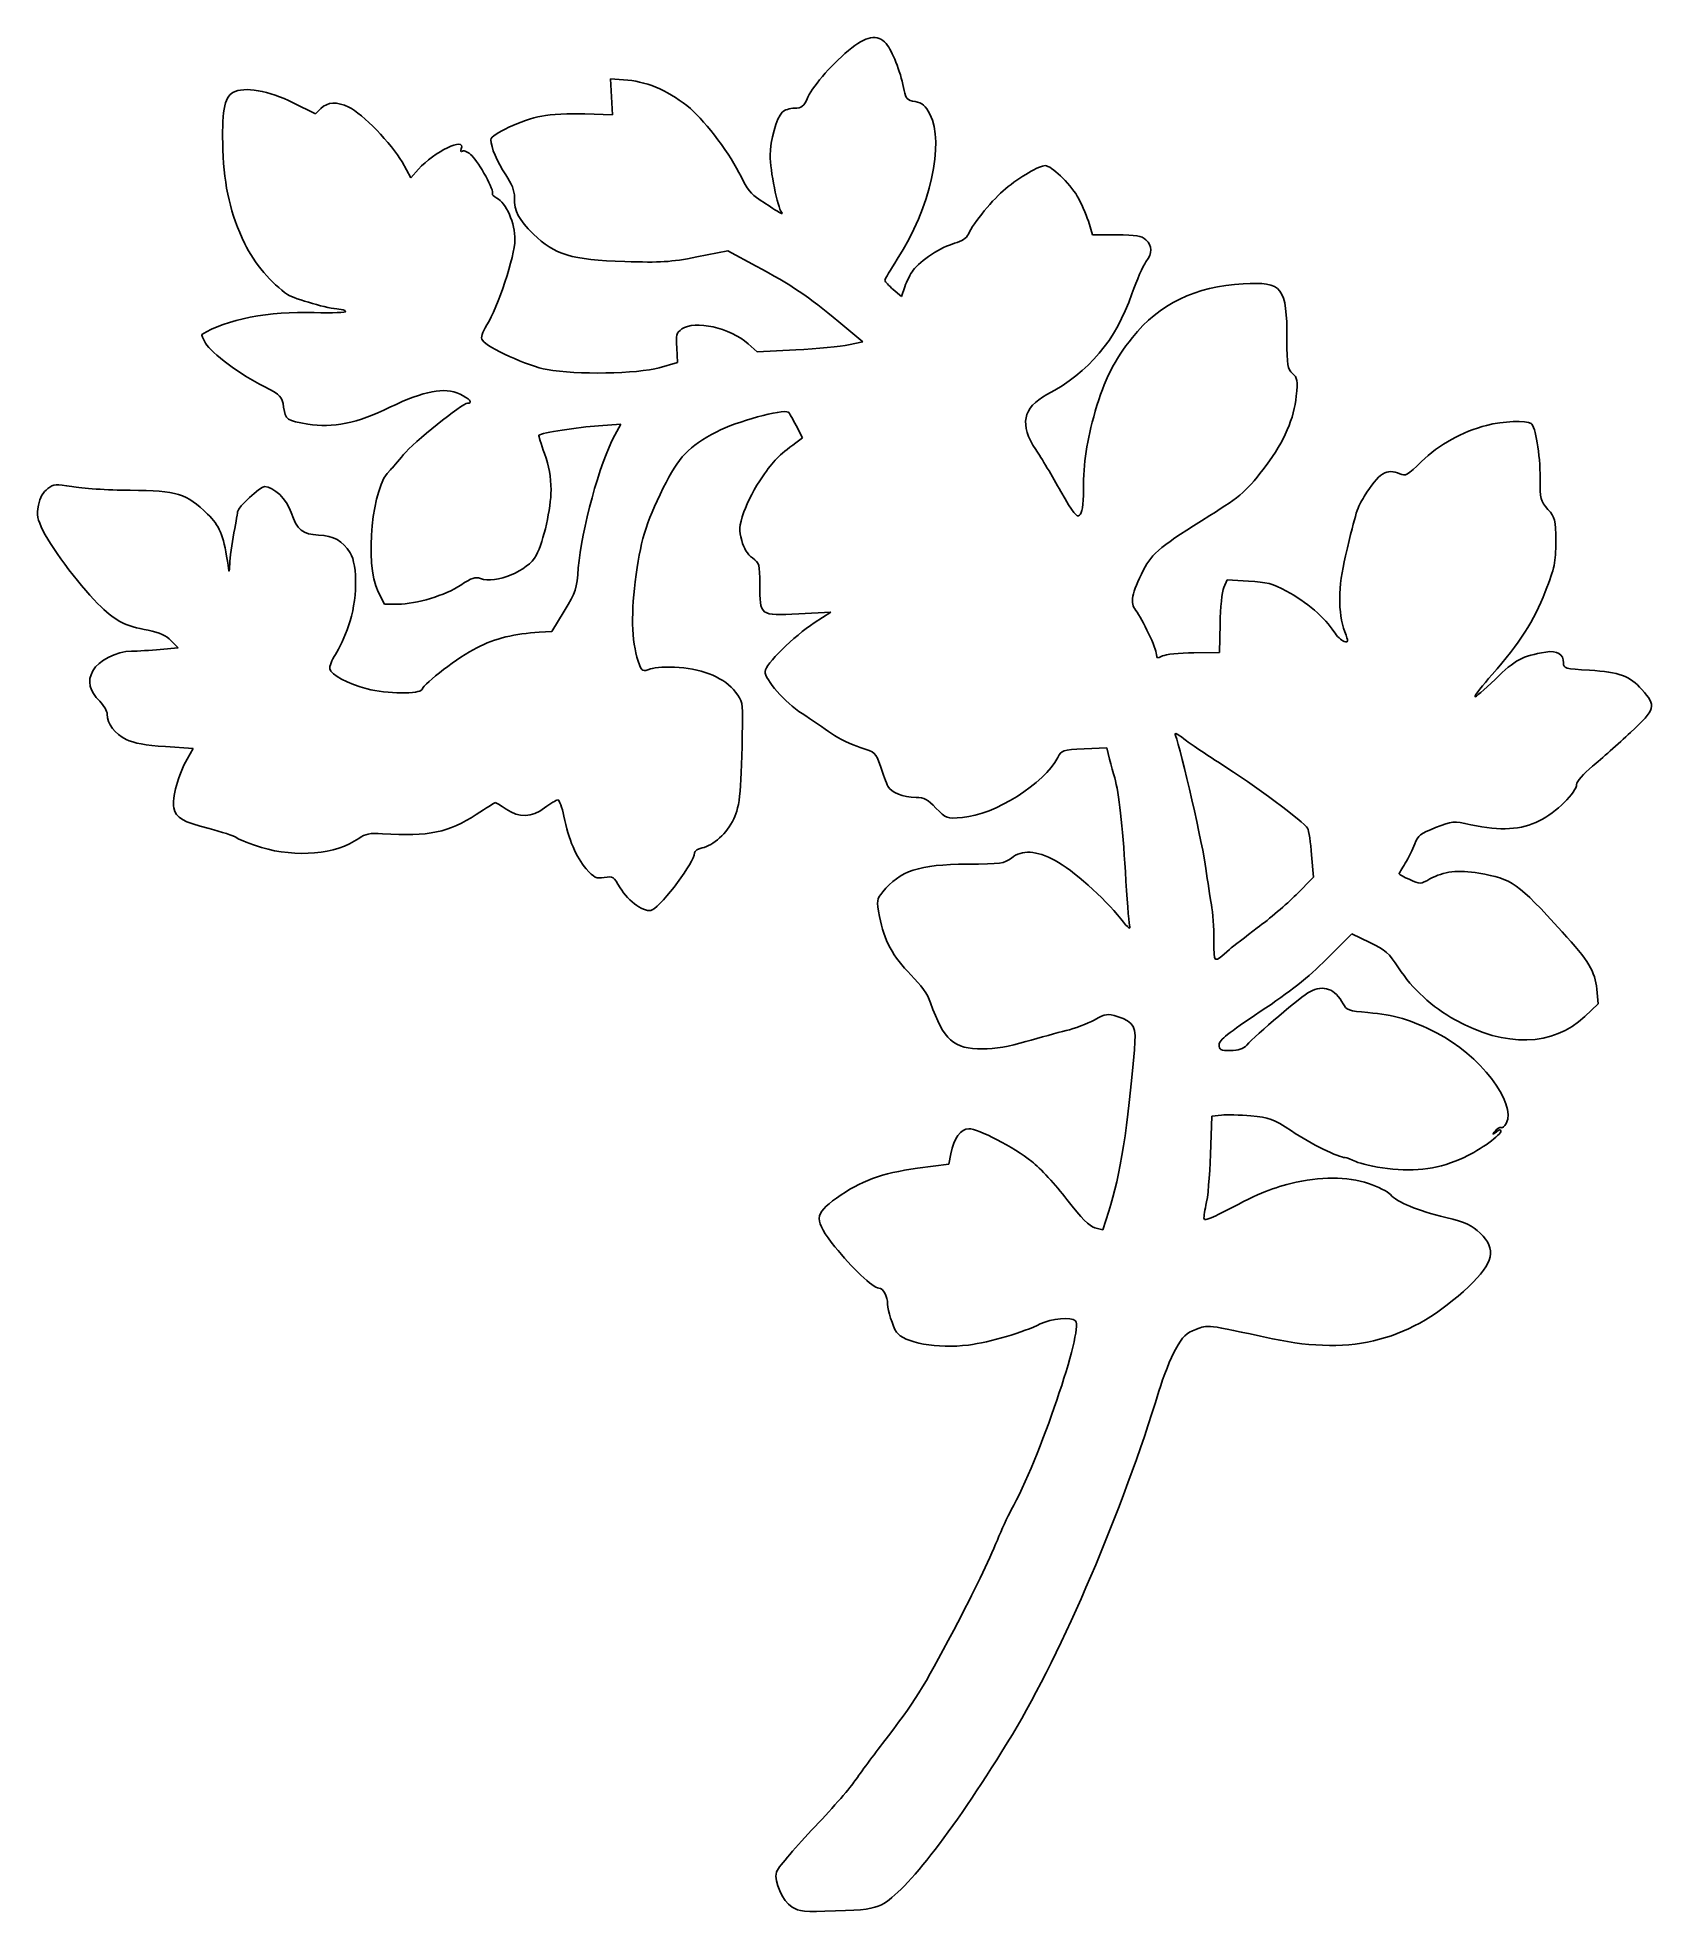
# Model space of a CAD drawing. Header units: millimetres. Extents: x 33.7 to 43.5, y -22.3 to -10.9.
import ezdxf

# ---------------------------------------------------------------- set-up
doc = ezdxf.new("R2010")
doc.units = ezdxf.units.MM
doc.layers.get('0').update_dxf_attribs({"linetype": 'CONTINUOUS'})

msp = doc.modelspace()

# ---------------------------------------------------------------- linework, layer by layer
for p, q in [((37.224, -11.304), (37.219, -11.194)), ((37.219, -11.194), (37.324, -11.203)), ((35.289, -11.34), (35.426, -11.408)), ((35.426, -11.408), (35.459, -11.375)), ((37.23, -11.413), (37.224, -11.304)), ((37.063, -11.408), (37.23, -11.413)), ((35.952, -11.7), (36.006, -11.796)), ((36.006, -11.796), (36.052, -11.744)), ((40.123, -12.06), (40.148, -12.143)), ((40.148, -12.143), (40.294, -12.143)), ((37.931, -12.241), (37.744, -12.277)), ((38.104, -12.333), (37.931, -12.241)), ((38.937, -12.475), (38.987, -12.517)), ((38.987, -12.517), (39.008, -12.458)), ((38.752, -12.792), (38.606, -12.671)), ((37.626, -12.918), (37.621, -12.83)), ((38.056, -12.805), (38.111, -12.853)), ((38.111, -12.853), (38.346, -12.842)), ((38.666, -12.811), (38.752, -12.792)), ((37.515, -12.95), (37.626, -12.918)), ((37.282, -13.294), (37.145, -13.303)), ((37.245, -13.361), (37.282, -13.294)), ((38.385, -13.377), (38.347, -13.302)), ((38.346, -13.406), (38.385, -13.377)), ((35.845, -14.387), (35.807, -14.312)), ((40.946, -14.286), (40.966, -14.24)), ((40.966, -14.24), (41.096, -14.247)), ((35.926, -14.387), (35.845, -14.387)), ((36.863, -14.554), (36.938, -14.429)), ((38.557, -14.436), (38.363, -14.446)), ((38.457, -14.501), (38.557, -14.436)), ((36.785, -14.558), (36.863, -14.554)), ((40.92, -14.681), (40.924, -14.506)), ((34.482, -14.662), (34.59, -14.652)), ((34.59, -14.652), (34.548, -14.609)), ((40.764, -14.682), (40.92, -14.681)), ((34.683, -15.264), (34.513, -15.253)), ((34.645, -15.329), (34.683, -15.264)), ((40.235, -15.261), (40.098, -15.267)), ((40.252, -15.328), (40.235, -15.261)), ((41.491, -16.047), (41.48, -15.911)), ((41.386, -16.153), (41.491, -16.047)), ((41.724, -16.39), (41.571, -16.544)), ((41.833, -16.443), (41.724, -16.39)), ((43.213, -16.727), (43.222, -16.816)), ((43.222, -16.816), (43.14, -16.893)), ((40.874, -17.499), (40.866, -17.732)), ((40.932, -17.492), (40.874, -17.499)), ((39.275, -17.79), (39.287, -17.728)), ((39.085, -17.815), (39.275, -17.79)), ((40.212, -18.189), (40.247, -18.076)), ((40.163, -18.176), (40.212, -18.189))]:
    msp.add_line(p, q)
for points in [[(38.419, -11.306), (38.455, -11.229), (38.574, -11.095), (38.686, -11.006)], [(38.686, -11.006), (38.785, -10.928), (38.854, -10.923), (38.903, -10.992)], [(38.903, -10.992), (38.939, -11.043), (38.987, -11.172), (39.004, -11.265)], [(34.924, -11.277), (34.992, -11.24), (35.143, -11.266), (35.289, -11.34)], [(37.324, -11.203), (37.45, -11.213), (37.588, -11.276), (37.704, -11.376)], [(39.004, -11.265), (39.014, -11.315), (39.022, -11.324), (39.07, -11.333)], [(34.863, -11.627), (34.854, -11.405), (34.872, -11.305), (34.924, -11.277)], [(35.459, -11.375), (35.499, -11.335), (35.556, -11.332), (35.629, -11.367)], [(35.629, -11.367), (35.71, -11.406), (35.89, -11.591), (35.952, -11.7)], [(37.704, -11.376), (37.802, -11.461), (37.95, -11.659), (38.012, -11.789)], [(38.262, -11.398), (38.276, -11.384), (38.309, -11.373), (38.337, -11.373)], [(38.337, -11.373), (38.381, -11.373), (38.392, -11.364), (38.419, -11.306)], [(39.07, -11.333), (39.114, -11.341), (39.132, -11.356), (39.16, -11.41)], [(36.492, -11.565), (36.492, -11.531), (36.679, -11.444), (36.801, -11.421)], [(36.801, -11.421), (36.854, -11.411), (36.972, -11.405), (37.063, -11.408)], [(38.189, -11.66), (38.189, -11.571), (38.228, -11.432), (38.262, -11.398)], [(39.16, -11.41), (39.251, -11.585), (39.162, -11.98), (38.961, -12.291)], [(36.052, -11.744), (36.146, -11.637), (36.341, -11.544), (36.312, -11.62)], [(36.582, -11.778), (36.528, -11.697), (36.492, -11.612), (36.492, -11.565)], [(34.996, -12.197), (34.909, -12.015), (34.871, -11.855), (34.863, -11.627)], [(36.312, -11.62), (36.306, -11.635), (36.309, -11.641), (36.319, -11.634)], [(36.319, -11.634), (36.328, -11.628), (36.354, -11.641), (36.376, -11.661)], [(36.376, -11.661), (36.42, -11.702), (36.515, -11.879), (36.501, -11.893)], [(38.259, -12.007), (38.234, -11.976), (38.189, -11.752), (38.189, -11.66)], [(39.619, -11.863), (39.707, -11.792), (39.826, -11.722), (39.86, -11.722)], [(39.86, -11.722), (39.898, -11.722), (40.008, -11.827), (40.056, -11.908)], [(36.635, -11.915), (36.635, -11.875), (36.618, -11.832), (36.582, -11.778)], [(38.012, -11.789), (38.047, -11.861), (38.077, -11.9), (38.121, -11.927)], [(36.501, -11.893), (36.496, -11.898), (36.508, -11.91), (36.528, -11.919)], [(36.528, -11.919), (36.583, -11.946), (36.639, -12.074), (36.638, -12.173)], [(36.751, -12.139), (36.657, -12.046), (36.635, -12.003), (36.635, -11.915)], [(38.121, -11.927), (38.154, -11.948), (38.203, -11.98), (38.229, -11.997)], [(39.394, -12.138), (39.424, -12.072), (39.547, -11.921), (39.619, -11.863)], [(40.056, -11.908), (40.078, -11.946), (40.108, -12.015), (40.123, -12.06)], [(38.229, -11.997), (38.255, -12.015), (38.268, -12.019), (38.259, -12.007)], [(36.638, -12.173), (36.637, -12.272), (36.534, -12.586), (36.468, -12.69)], [(37.306, -12.305), (36.98, -12.295), (36.877, -12.264), (36.751, -12.139)], [(39.31, -12.194), (39.355, -12.182), (39.382, -12.164), (39.394, -12.138)], [(40.294, -12.143), (40.414, -12.143), (40.445, -12.148), (40.472, -12.173)], [(40.472, -12.173), (40.514, -12.211), (40.514, -12.251), (40.473, -12.307)], [(35.256, -12.505), (35.162, -12.443), (35.051, -12.312), (34.996, -12.197)], [(37.744, -12.277), (37.581, -12.309), (37.524, -12.312), (37.306, -12.305)], [(38.961, -12.291), (38.921, -12.354), (38.887, -12.412), (38.887, -12.419)], [(39.058, -12.358), (39.1, -12.3), (39.231, -12.215), (39.31, -12.194)], [(38.606, -12.671), (38.421, -12.516), (38.319, -12.448), (38.104, -12.333)], [(39.008, -12.458), (39.019, -12.425), (39.042, -12.38), (39.058, -12.358)], [(40.473, -12.307), (40.455, -12.331), (40.417, -12.418), (40.388, -12.501)], [(35.567, -12.594), (35.51, -12.594), (35.3, -12.533), (35.256, -12.505)], [(38.887, -12.419), (38.887, -12.427), (38.91, -12.452), (38.937, -12.475)], [(40.388, -12.501), (40.288, -12.787), (40.13, -12.975), (39.871, -13.114)], [(40.391, -12.766), (40.552, -12.564), (40.775, -12.456), (41.064, -12.44)], [(41.064, -12.44), (41.304, -12.427), (41.33, -12.46), (41.33, -12.779)], [(34.734, -12.748), (34.881, -12.657), (35.147, -12.606), (35.417, -12.615)], [(35.417, -12.615), (35.528, -12.618), (35.615, -12.615), (35.61, -12.608)], [(35.61, -12.608), (35.606, -12.601), (35.586, -12.595), (35.567, -12.594)], [(34.758, -12.801), (34.741, -12.774), (34.731, -12.75), (34.734, -12.748)], [(36.468, -12.69), (36.437, -12.74), (36.429, -12.766), (36.44, -12.783)], [(37.621, -12.83), (37.616, -12.752), (37.62, -12.738), (37.652, -12.715)], [(37.652, -12.715), (37.731, -12.66), (37.945, -12.707), (38.056, -12.805)], [(35.113, -13.065), (34.967, -12.991), (34.793, -12.862), (34.758, -12.801)], [(36.44, -12.783), (36.468, -12.828), (36.718, -12.941), (36.833, -12.962)], [(38.346, -12.842), (38.474, -12.836), (38.619, -12.822), (38.666, -12.811)], [(40.165, -13.215), (40.221, -13.022), (40.279, -12.907), (40.391, -12.766)], [(41.33, -12.779), (41.33, -12.938), (41.333, -12.958), (41.364, -12.985)], [(36.833, -12.962), (37.011, -12.994), (37.382, -12.988), (37.515, -12.95)], [(35.232, -13.19), (35.222, -13.123), (35.217, -13.118), (35.113, -13.065)], [(36.304, -13.111), (36.206, -13.067), (36.09, -13.089), (35.878, -13.191)], [(41.364, -12.985), (41.394, -13.012), (41.396, -13.026), (41.387, -13.123)], [(35.379, -13.293), (35.252, -13.272), (35.243, -13.266), (35.232, -13.19)], [(35.878, -13.191), (35.678, -13.288), (35.531, -13.318), (35.379, -13.293)], [(35.961, -13.478), (36.019, -13.406), (36.318, -13.166), (36.35, -13.166)], [(36.35, -13.166), (36.385, -13.166), (36.361, -13.137), (36.304, -13.111)], [(39.871, -13.114), (39.724, -13.193), (39.703, -13.297), (39.804, -13.448)], [(41.387, -13.123), (41.375, -13.255), (41.313, -13.399), (41.204, -13.544)], [(37.145, -13.303), (37.024, -13.311), (36.798, -13.347), (36.784, -13.36)], [(38.299, -13.22), (38.266, -13.2), (37.981, -13.278), (37.864, -13.339)], [(38.347, -13.302), (38.326, -13.261), (38.305, -13.224), (38.299, -13.22)], [(40.093, -13.691), (40.093, -13.526), (40.113, -13.398), (40.165, -13.215)], [(42.148, -13.52), (42.253, -13.418), (42.397, -13.338), (42.543, -13.301)], [(42.543, -13.301), (42.642, -13.275), (42.785, -13.269), (42.814, -13.289)], [(42.814, -13.289), (42.841, -13.307), (42.869, -13.475), (42.869, -13.622)], [(36.784, -13.36), (36.781, -13.363), (36.797, -13.413), (36.818, -13.472)], [(37.023, -14.167), (37.04, -13.94), (37.154, -13.526), (37.245, -13.361)], [(37.864, -13.339), (37.692, -13.429), (37.632, -13.492), (37.539, -13.681)], [(38.142, -13.613), (38.213, -13.512), (38.237, -13.487), (38.346, -13.406)], [(35.881, -13.57), (35.892, -13.561), (35.927, -13.52), (35.961, -13.478)], [(36.818, -13.472), (36.846, -13.549), (36.857, -13.612), (36.857, -13.693)], [(39.804, -13.448), (39.837, -13.498), (39.906, -13.612), (39.956, -13.702)], [(41.204, -13.544), (41.097, -13.689), (41.046, -13.734), (40.862, -13.848)], [(42.016, -13.595), (42.05, -13.611), (42.063, -13.603), (42.148, -13.52)], [(33.798, -13.685), (33.837, -13.656), (33.848, -13.655), (33.945, -13.673)], [(35.807, -14.312), (35.722, -14.137), (35.768, -13.666), (35.881, -13.57)], [(38.03, -13.826), (38.049, -13.77), (38.099, -13.674), (38.142, -13.613)], [(41.8, -13.732), (41.889, -13.589), (41.937, -13.559), (42.016, -13.595)], [(42.869, -13.622), (42.869, -13.749), (42.871, -13.759), (42.916, -13.811)], [(33.742, -13.786), (33.751, -13.739), (33.77, -13.706), (33.798, -13.685)], [(33.945, -13.673), (34.002, -13.684), (34.162, -13.694), (34.299, -13.695)], [(34.299, -13.695), (34.586, -13.697), (34.641, -13.714), (34.77, -13.84)], [(34.953, -13.822), (34.953, -13.799), (35.09, -13.673), (35.115, -13.673)], [(35.115, -13.673), (35.172, -13.673), (35.252, -13.75), (35.278, -13.831)], [(36.857, -13.693), (36.857, -13.806), (36.813, -14.002), (36.767, -14.091)], [(37.539, -13.681), (37.431, -13.901), (37.4, -14.005), (37.369, -14.251)], [(39.956, -13.702), (40.032, -13.836), (40.052, -13.862), (40.07, -13.847)], [(40.07, -13.847), (40.086, -13.833), (40.093, -13.79), (40.093, -13.691)], [(41.686, -14.094), (41.752, -13.815), (41.757, -13.802), (41.8, -13.732)], [(33.771, -13.943), (33.734, -13.868), (33.73, -13.848), (33.742, -13.786)], [(34.77, -13.84), (34.842, -13.91), (34.866, -13.966), (34.89, -14.125)], [(34.93, -13.953), (34.943, -13.885), (34.953, -13.826), (34.953, -13.822)], [(35.278, -13.831), (35.312, -13.934), (35.349, -13.964), (35.444, -13.967)], [(38.016, -14.001), (37.998, -13.937), (37.999, -13.918), (38.03, -13.826)], [(40.862, -13.848), (40.57, -14.029), (40.509, -14.079), (40.459, -14.178)], [(42.916, -13.811), (42.961, -13.862), (42.964, -13.872), (42.964, -14.006)], [(34.122, -14.403), (34.014, -14.301), (33.828, -14.057), (33.771, -13.943)], [(34.904, -14.141), (34.905, -14.106), (34.917, -14.022), (34.93, -13.953)], [(35.444, -13.967), (35.534, -13.97), (35.592, -14.003), (35.636, -14.075)], [(38.081, -14.106), (38.052, -14.085), (38.028, -14.046), (38.016, -14.001)], [(42.964, -14.006), (42.964, -14.133), (42.957, -14.164), (42.9, -14.312)], [(35.636, -14.075), (35.684, -14.153), (35.68, -14.368), (35.627, -14.518)], [(36.767, -14.091), (36.719, -14.184), (36.522, -14.266), (36.428, -14.231)], [(38.126, -14.268), (38.126, -14.145), (38.124, -14.138), (38.081, -14.106)], [(41.682, -14.555), (41.639, -14.434), (41.64, -14.285), (41.686, -14.094)], [(34.89, -14.125), (34.902, -14.204), (34.902, -14.204), (34.904, -14.141)], [(36.428, -14.231), (36.397, -14.22), (36.374, -14.227), (36.309, -14.271)], [(36.938, -14.429), (37.007, -14.313), (37.014, -14.293), (37.023, -14.167)], [(40.459, -14.178), (40.386, -14.323), (40.375, -14.379), (40.411, -14.425)], [(36.309, -14.271), (36.213, -14.334), (36.04, -14.387), (35.926, -14.387)], [(37.369, -14.251), (37.341, -14.469), (37.35, -14.638), (37.394, -14.755)], [(38.363, -14.446), (38.126, -14.458), (38.126, -14.458), (38.126, -14.268)], [(40.924, -14.506), (40.925, -14.41), (40.936, -14.311), (40.946, -14.286)], [(41.096, -14.247), (41.207, -14.253), (41.242, -14.262), (41.328, -14.308)], [(41.328, -14.308), (41.443, -14.369), (41.567, -14.475), (41.615, -14.553)], [(42.9, -14.312), (42.832, -14.489), (42.745, -14.624), (42.577, -14.815)], [(34.409, -14.546), (34.267, -14.518), (34.218, -14.494), (34.122, -14.403)], [(40.411, -14.425), (40.452, -14.477), (40.537, -14.658), (40.537, -14.693)], [(34.548, -14.609), (34.519, -14.578), (34.479, -14.56), (34.409, -14.546)], [(35.627, -14.518), (35.605, -14.581), (35.569, -14.66), (35.547, -14.693)], [(36.406, -14.652), (36.517, -14.595), (36.641, -14.565), (36.785, -14.558)], [(38.158, -14.796), (38.158, -14.754), (38.334, -14.58), (38.457, -14.501)], [(41.615, -14.553), (41.633, -14.582), (41.661, -14.609), (41.677, -14.613)], [(41.677, -14.613), (41.704, -14.62), (41.704, -14.617), (41.682, -14.555)], [(34.072, -14.792), (34.106, -14.729), (34.217, -14.673), (34.307, -14.673)], [(34.307, -14.673), (34.344, -14.672), (34.423, -14.668), (34.482, -14.662)], [(36.073, -14.905), (36.088, -14.865), (36.296, -14.708), (36.406, -14.652)], [(40.573, -14.702), (40.593, -14.691), (40.675, -14.683), (40.764, -14.682)], [(42.595, -14.844), (42.719, -14.723), (42.758, -14.703), (42.904, -14.678)], [(42.904, -14.678), (42.973, -14.667), (43.011, -14.69), (43.011, -14.744)], [(34.114, -14.977), (34.051, -14.914), (34.037, -14.856), (34.072, -14.792)], [(35.547, -14.693), (35.525, -14.727), (35.509, -14.766), (35.512, -14.781)], [(35.512, -14.781), (35.519, -14.816), (35.623, -14.872), (35.739, -14.902)], [(37.394, -14.755), (37.41, -14.795), (37.414, -14.797), (37.461, -14.781)], [(37.461, -14.781), (37.49, -14.771), (37.562, -14.767), (37.635, -14.772)], [(37.635, -14.772), (37.788, -14.783), (37.914, -14.837), (37.978, -14.921)], [(38.384, -15.052), (38.278, -14.983), (38.158, -14.847), (38.158, -14.796)], [(40.537, -14.693), (40.537, -14.717), (40.542, -14.719), (40.573, -14.702)], [(43.011, -14.744), (43.011, -14.777), (43.019, -14.779), (43.17, -14.789)], [(43.17, -14.789), (43.349, -14.799), (43.416, -14.824), (43.487, -14.905)], [(35.739, -14.902), (35.858, -14.933), (36.061, -14.935), (36.073, -14.905)], [(42.577, -14.815), (42.519, -14.88), (42.472, -14.941), (42.472, -14.949)], [(42.472, -14.949), (42.472, -14.957), (42.528, -14.91), (42.595, -14.844)], [(43.487, -14.905), (43.576, -15.007), (43.572, -15.024), (43.419, -15.166)], [(34.16, -15.055), (34.16, -15.038), (34.139, -15.003), (34.114, -14.977)], [(37.978, -14.921), (38.02, -14.975), (38.023, -14.989), (38.021, -15.116)], [(34.275, -15.209), (34.207, -15.177), (34.16, -15.114), (34.16, -15.055)], [(38.021, -15.116), (38.015, -15.512), (38.006, -15.615), (37.968, -15.692)], [(38.562, -15.173), (38.518, -15.142), (38.438, -15.088), (38.384, -15.052)], [(34.513, -15.253), (34.392, -15.245), (34.323, -15.232), (34.275, -15.209)], [(38.736, -15.258), (38.684, -15.242), (38.606, -15.203), (38.562, -15.173)], [(38.859, -15.372), (38.83, -15.288), (38.829, -15.287), (38.736, -15.258)], [(40.704, -15.206), (40.659, -15.17), (40.645, -15.165), (40.653, -15.185)], [(40.653, -15.185), (40.685, -15.27), (40.824, -15.874), (40.838, -15.994)], [(40.926, -15.356), (40.838, -15.3), (40.739, -15.233), (40.704, -15.206)], [(43.419, -15.166), (43.345, -15.235), (43.24, -15.327), (43.187, -15.372)], [(34.565, -15.625), (34.552, -15.567), (34.592, -15.421), (34.645, -15.329)], [(38.905, -15.493), (38.895, -15.474), (38.874, -15.419), (38.859, -15.372)], [(39.937, -15.318), (39.856, -15.478), (39.554, -15.668), (39.358, -15.683)], [(40.098, -15.267), (39.965, -15.272), (39.96, -15.274), (39.937, -15.318)], [(40.283, -15.442), (40.275, -15.416), (40.261, -15.364), (40.252, -15.328)], [(41.455, -15.748), (41.436, -15.713), (41.125, -15.482), (40.926, -15.356)], [(43.187, -15.372), (43.133, -15.417), (43.091, -15.465), (43.091, -15.482)], [(40.348, -16.013), (40.331, -15.733), (40.309, -15.536), (40.283, -15.442)], [(43.091, -15.482), (43.091, -15.53), (42.965, -15.653), (42.864, -15.704)], [(36.519, -15.593), (36.516, -15.593), (36.463, -15.625), (36.403, -15.665)], [(36.584, -15.632), (36.552, -15.61), (36.523, -15.593), (36.519, -15.593)], [(36.898, -15.577), (36.889, -15.577), (36.853, -15.599), (36.818, -15.625)], [(36.936, -15.675), (36.925, -15.621), (36.908, -15.577), (36.898, -15.577)], [(39.077, -15.561), (38.995, -15.561), (38.927, -15.534), (38.905, -15.493)], [(39.197, -15.626), (39.146, -15.573), (39.124, -15.561), (39.077, -15.561)], [(34.779, -15.751), (34.617, -15.71), (34.579, -15.688), (34.565, -15.625)], [(36.403, -15.665), (36.235, -15.775), (36.115, -15.8), (35.833, -15.782)], [(36.818, -15.625), (36.739, -15.685), (36.664, -15.687), (36.584, -15.632)], [(37.071, -15.995), (37.009, -15.925), (36.964, -15.818), (36.936, -15.675)], [(37.968, -15.692), (37.927, -15.779), (37.843, -15.855), (37.775, -15.868)], [(39.358, -15.683), (39.26, -15.691), (39.26, -15.691), (39.197, -15.626)], [(42.448, -15.727), (42.34, -15.704), (42.336, -15.705), (42.233, -15.745)], [(42.864, -15.704), (42.752, -15.759), (42.632, -15.766), (42.448, -15.727)], [(34.947, -15.807), (34.929, -15.795), (34.853, -15.77), (34.779, -15.751)], [(35.098, -15.865), (35.033, -15.845), (34.965, -15.819), (34.947, -15.807)], [(35.688, -15.811), (35.554, -15.907), (35.305, -15.929), (35.098, -15.865)], [(35.833, -15.782), (35.754, -15.777), (35.73, -15.782), (35.688, -15.811)], [(41.48, -15.911), (41.474, -15.836), (41.463, -15.763), (41.455, -15.748)], [(42.233, -15.745), (42.141, -15.781), (42.126, -15.793), (42.107, -15.844)], [(37.729, -15.899), (37.729, -15.953), (37.54, -16.208), (37.472, -16.245)], [(37.775, -15.868), (37.75, -15.873), (37.729, -15.887), (37.729, -15.899)], [(39.387, -15.967), (39.593, -15.966), (39.613, -15.963), (39.655, -15.93)], [(39.655, -15.93), (39.721, -15.878), (39.806, -15.883), (39.922, -15.945)], [(42.107, -15.844), (42.096, -15.876), (42.07, -15.929), (42.049, -15.961)], [(37.181, -16.048), (37.132, -16.056), (37.12, -16.05), (37.071, -15.995)], [(37.277, -16.11), (37.238, -16.043), (37.233, -16.04), (37.181, -16.048)], [(38.873, -16.136), (38.978, -16.007), (39.093, -15.969), (39.387, -15.967)], [(39.922, -15.945), (40.025, -16), (40.22, -16.172), (40.32, -16.299)], [(40.374, -16.338), (40.368, -16.316), (40.357, -16.17), (40.348, -16.013)], [(40.838, -15.994), (40.848, -16.07), (40.862, -16.169), (40.871, -16.214)], [(42.049, -15.961), (42.029, -15.994), (42.012, -16.023), (42.012, -16.026)], [(42.012, -16.026), (42.012, -16.029), (42.041, -16.045), (42.076, -16.061)], [(42.199, -16.057), (42.283, -16.011), (42.371, -16), (42.497, -16.022)], [(42.497, -16.022), (42.699, -16.057), (42.731, -16.079), (43.003, -16.378)], [(37.472, -16.245), (37.431, -16.267), (37.327, -16.195), (37.277, -16.11)], [(38.854, -16.286), (38.835, -16.186), (38.836, -16.181), (38.873, -16.136)], [(41.15, -16.354), (41.222, -16.301), (41.328, -16.211), (41.386, -16.153)], [(42.076, -16.061), (42.139, -16.089), (42.141, -16.089), (42.199, -16.057)], [(40.871, -16.214), (40.879, -16.259), (40.886, -16.355), (40.886, -16.428)], [(39.045, -16.64), (38.936, -16.531), (38.88, -16.427), (38.854, -16.286)], [(40.32, -16.299), (40.368, -16.359), (40.381, -16.369), (40.374, -16.338)], [(40.981, -16.485), (41.003, -16.466), (41.079, -16.407), (41.15, -16.354)], [(43.003, -16.378), (43.166, -16.557), (43.202, -16.617), (43.213, -16.727)], [(40.886, -16.428), (40.886, -16.576), (40.882, -16.573), (40.981, -16.485)], [(42.009, -16.597), (41.95, -16.507), (41.93, -16.488), (41.833, -16.443)], [(41.571, -16.544), (41.458, -16.657), (41.351, -16.741), (41.168, -16.863)], [(42.353, -16.913), (42.212, -16.836), (42.092, -16.725), (42.009, -16.597)], [(39.164, -16.809), (39.146, -16.757), (39.107, -16.702), (39.045, -16.64)], [(41.469, -16.742), (41.553, -16.698), (41.623, -16.724), (41.672, -16.816)], [(39.48, -17.09), (39.305, -17.091), (39.243, -17.036), (39.164, -16.809)], [(41.086, -17.066), (41.138, -17.006), (41.424, -16.765), (41.469, -16.742)], [(41.672, -16.816), (41.691, -16.854), (41.705, -16.858), (41.822, -16.869)], [(40.159, -16.914), (40.117, -16.937), (40.04, -16.966), (39.988, -16.978)], [(40.299, -16.893), (40.24, -16.874), (40.23, -16.875), (40.159, -16.914)], [(40.403, -17.095), (40.416, -16.952), (40.403, -16.928), (40.299, -16.893)], [(41.168, -16.863), (40.971, -16.994), (40.919, -17.036), (40.918, -17.064)], [(41.822, -16.869), (41.983, -16.883), (42.081, -16.911), (42.24, -16.992)], [(43.14, -16.893), (42.946, -17.075), (42.66, -17.083), (42.353, -16.913)], [(39.744, -17.045), (39.643, -17.075), (39.556, -17.09), (39.48, -17.09)], [(39.988, -16.978), (39.937, -16.991), (39.827, -17.021), (39.744, -17.045)], [(40.918, -17.064), (40.918, -17.096), (40.925, -17.1), (40.986, -17.1)], [(40.986, -17.1), (41.037, -17.1), (41.063, -17.09), (41.086, -17.066)], [(42.24, -16.992), (42.498, -17.121), (42.728, -17.421), (42.663, -17.542)], [(40.247, -18.076), (40.317, -17.858), (40.364, -17.563), (40.403, -17.095)], [(41.111, -17.496), (41.044, -17.491), (40.963, -17.489), (40.932, -17.492)], [(41.357, -17.588), (41.244, -17.514), (41.223, -17.506), (41.111, -17.496)], [(39.287, -17.728), (39.307, -17.631), (39.347, -17.575), (39.397, -17.575)], [(39.397, -17.575), (39.454, -17.575), (39.668, -17.686), (39.78, -17.774)], [(41.683, -17.75), (41.644, -17.75), (41.477, -17.667), (41.357, -17.588)], [(42.631, -17.587), (42.631, -17.613), (42.509, -17.701), (42.407, -17.749)], [(42.597, -17.588), (42.577, -17.612), (42.578, -17.613), (42.603, -17.593)], [(42.632, -17.568), (42.624, -17.564), (42.609, -17.572), (42.597, -17.588)], [(42.603, -17.593), (42.618, -17.581), (42.631, -17.578), (42.631, -17.587)], [(42.663, -17.542), (42.653, -17.561), (42.639, -17.573), (42.632, -17.568)], [(40.866, -17.732), (40.861, -17.859), (40.849, -17.998), (40.838, -18.04)], [(41.749, -17.774), (41.723, -17.761), (41.694, -17.75), (41.683, -17.75)], [(42.407, -17.749), (42.261, -17.818), (42.118, -17.839), (41.941, -17.817)], [(38.593, -17.996), (38.74, -17.891), (38.864, -17.845), (39.085, -17.815)], [(39.78, -17.774), (39.83, -17.813), (39.925, -17.917), (39.992, -18.004)], [(41.353, -17.908), (41.536, -17.863), (41.692, -17.863), (41.826, -17.907)], [(41.941, -17.817), (41.861, -17.807), (41.774, -17.787), (41.749, -17.774)], [(40.913, -18.096), (41.156, -17.969), (41.225, -17.94), (41.353, -17.908)], [(41.826, -17.907), (41.883, -17.926), (41.942, -17.956), (41.959, -17.975)], [(41.959, -17.975), (42, -18.021), (42.122, -18.072), (42.295, -18.114)], [(38.583, -18.292), (38.454, -18.13), (38.455, -18.094), (38.593, -17.996)], [(39.992, -18.004), (40.083, -18.123), (40.127, -18.166), (40.163, -18.176)], [(40.838, -18.04), (40.827, -18.082), (40.823, -18.12), (40.828, -18.126)], [(40.828, -18.126), (40.833, -18.131), (40.871, -18.117), (40.913, -18.096)], [(42.295, -18.114), (42.419, -18.145), (42.454, -18.161), (42.505, -18.21)], [(42.505, -18.21), (42.606, -18.305), (42.587, -18.389), (42.435, -18.533)], [(38.849, -18.543), (38.816, -18.543), (38.683, -18.418), (38.583, -18.292)], [(38.903, -18.641), (38.903, -18.593), (38.876, -18.543), (38.849, -18.543)], [(42.435, -18.533), (42.089, -18.861), (41.734, -18.956), (41.243, -18.851)], [(38.957, -18.81), (38.933, -18.774), (38.904, -18.68), (38.903, -18.641)], [(39.831, -18.761), (39.733, -18.811), (39.525, -18.872), (39.394, -18.889)], [(39.654, -19.891), (39.822, -19.593), (40.095, -18.792), (40.045, -18.743)], [(40.045, -18.743), (40.019, -18.717), (39.897, -18.727), (39.831, -18.761)], [(41.243, -18.851), (40.827, -18.762), (40.855, -18.765), (40.777, -18.794)], [(39.394, -18.889), (39.209, -18.913), (38.998, -18.875), (38.957, -18.81)], [(40.777, -18.794), (40.717, -18.817), (40.698, -18.835), (40.653, -18.916)], [(40.653, -18.916), (40.624, -18.968), (40.578, -19.082), (40.552, -19.17)], [(40.552, -19.17), (40.336, -19.884), (39.962, -20.758), (39.661, -21.255)], [(39.57, -20.074), (39.594, -20.013), (39.632, -19.931), (39.654, -19.891)], [(39.305, -20.621), (39.435, -20.374), (39.516, -20.207), (39.57, -20.074)], [(38.872, -21.311), (39.071, -21.051), (39.118, -20.976), (39.305, -20.621)], [(39.661, -21.255), (39.32, -21.818), (39.017, -22.212), (38.865, -22.29)], [(38.698, -21.546), (38.727, -21.504), (38.805, -21.398), (38.872, -21.311)], [(38.441, -21.838), (38.554, -21.72), (38.669, -21.589), (38.698, -21.546)], [(38.227, -22.092), (38.232, -22.071), (38.328, -21.957), (38.441, -21.838)], [(38.322, -22.304), (38.265, -22.269), (38.212, -22.15), (38.227, -22.092)], [(38.587, -22.328), (38.393, -22.335), (38.367, -22.332), (38.322, -22.304)], [(38.865, -22.29), (38.815, -22.315), (38.762, -22.323), (38.587, -22.328)]]:
    msp.add_open_spline(points, degree=3)

doc.saveas('drawing.dxf')
